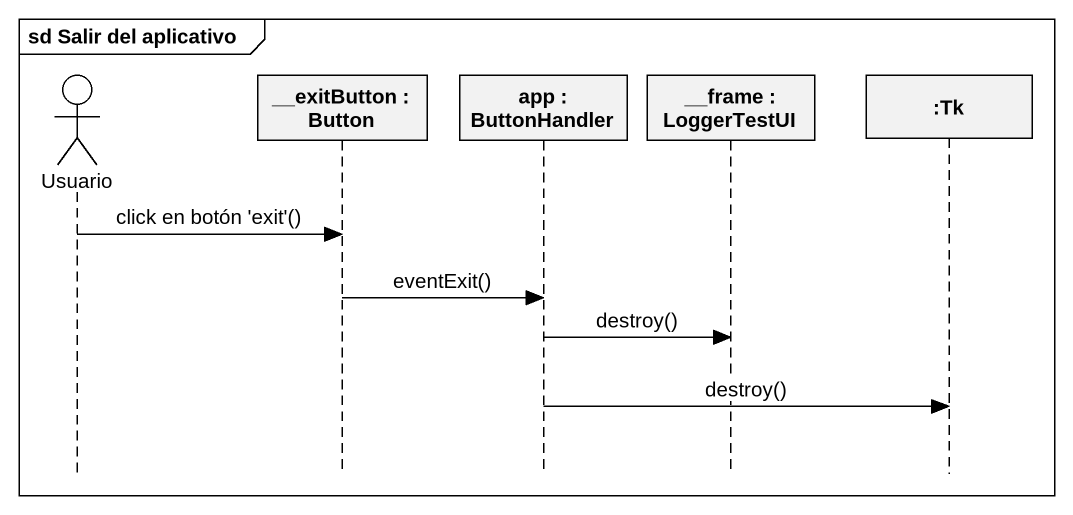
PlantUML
@startuml
mainframe sd Salir del aplicativo
hide footbox
actor Usuario
participant "__exitButton : Button" as exitButton
participant "app : ButtonHandler" as app
participant "__frame : LoggerTestUI" as frame_
participant ":Tk" as Tk

Usuario -> exitButton : click en botón 'exit'()
exitButton -> app : eventExit()
app -> frame_ : destroy()
app -> Tk : destroy()
@enduml
